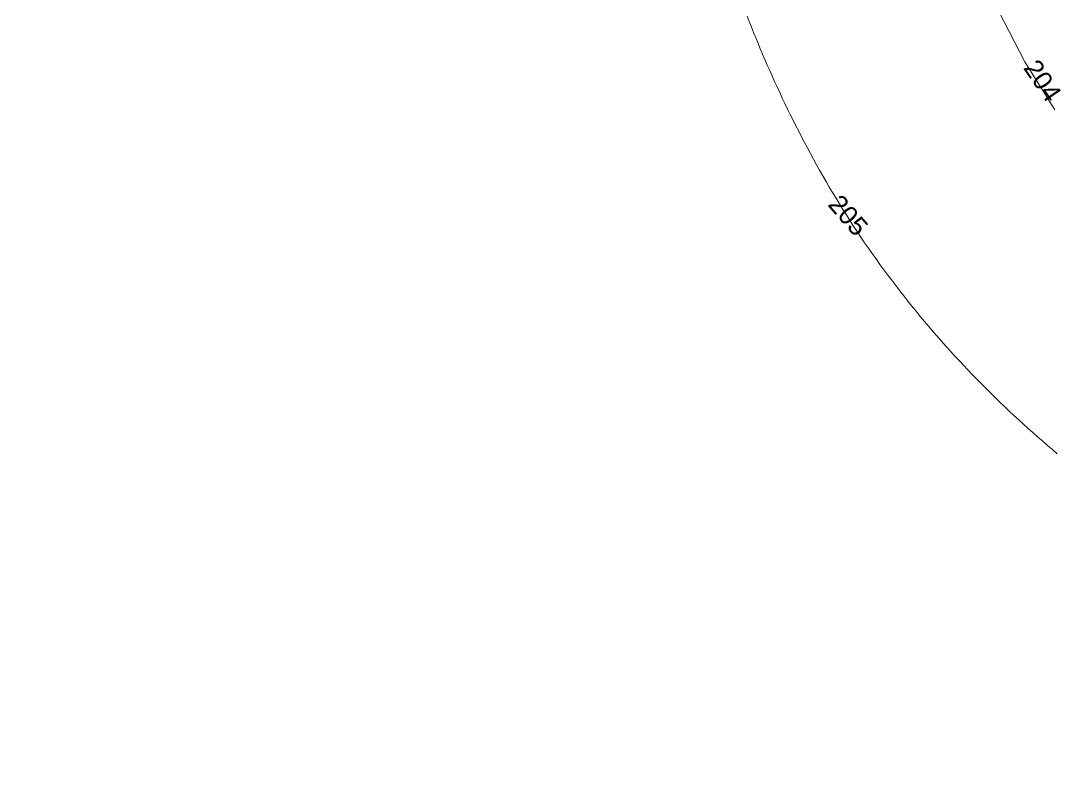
# Model space of a CAD drawing. Header units: millimetres. Extents: x -2123 to 34701, y -1286 to 835.
# Drawn here: x 1463.6 to 1657.2, y -204 to -62.8 of the extents above; entities that cross this region are included whole.
import ezdxf

# ---------------------------------------------------------------- set-up
doc = ezdxf.new("R2010")
doc.units = ezdxf.units.MM
doc.layers.add('1 Відмітки', color=7, linetype='Continuous', lineweight=25)
doc.layers.add('Горизонталі', color=7, linetype='Continuous', lineweight=18)
doc.layers.add('Озелення', color=7, linetype='Continuous', lineweight=15, true_color=0x2bad00)
doc.styles.get("Standard").update_dxf_attribs({"font": 'arial.ttf'})

msp = doc.modelspace()

# ---------------------------------------------------------------- hatches: boundary and pattern name
at = {"layer": 'Озелення', "lineweight": 20}
h = msp.add_hatch(dxfattribs=at)
h.set_pattern_fill('GRASS', color=0, scale=0.1)
h.paths.add_polyline_path([(1595.841, 42.076), (1581.276, 42.092), (1581.035, 40.819), (1580.766, 39.29), (1580.515, 37.744), (1580.418, 37.093), (1598.835, 37.072), (1598.837, 39.072, 0.4142136)])
h.paths.add_polyline_path([(1581.276, 42.092), (1579.535, 42.094), (1579.529, 37.094), (1580.418, 37.093), (1580.515, 37.744), (1580.766, 39.29), (1581.035, 40.819)])
h.paths.add_polyline_path([(1624.83, 21.03), (1625.028, 22.043), (1579.512, 22.094), (1579.506, 17.094), (1624.745, 17.043)])
h.paths.add_polyline_path([(1649.878, 19.436, -0.4145469), (1652.386, 21.94), (1640.351, 21.965), (1639.374, 20.483, -0.2521436), (1639.644, 19.982, -1), (1638.444, 19.982, -0.5972608), (1639.374, 20.483), (1640.391, 22.025), (1625.028, 22.043), (1624.83, 21.03), (1624.745, 17.043), (1651.751, 17.012, -0.3413729)])
h.paths.add_polyline_path([(1660.449, 22.002), (1640.391, 22.025), (1640.351, 21.965), (1652.386, 21.94, 0.4145469), (1649.878, 19.436, 0.3413729), (1651.751, 17.012), (1660.625, 17.002, -0.2963597), (1660.476, 17.23)])
h.paths.add_polyline_path([(1663.815, 19.999), (1663.818, 21.999), (1660.949, 22.002), (1660.962, 19.608, -1.0028232), (1661.962, 19.61, -0.9971848), (1660.962, 19.608), (1660.976, 17.233, -0.2999659), (1660.826, 17.002, 0.4128913)])
h.paths.add_polyline_path([(1801.302, -172.339, 0.4142136), (1798.076, -169.584), (1800.571, -201.333), (1801.096, -201.421), (1802.042, -201.58), (1802.988, -201.736), (1803.62, -201.84)])
h.paths.add_polyline_path([(1777.389, -171.378), (1777.153, -171.397, 0.4142136), (1774.397, -174.623), (1776.131, -196.693), (1776.357, -196.742), (1777.313, -196.944), (1778.269, -197.144), (1779.225, -197.342), (1779.238, -197.344)])
h.paths.add_polyline_path([(1779.238, -197.345), (1778.269, -197.144), (1777.313, -196.944), (1776.357, -196.742), (1776.131, -196.693), (1776.704, -203.98), (1779.694, -203.745)])
h.paths.add_polyline_path([(1994.689, 21.692), (1940.412, 21.754), (1940.41, 19.754, 0.4142136), (1943.406, 16.751), (1994.684, 16.692)])
h.paths.add_polyline_path([(1994.712, 41.692), (1907.341, 41.792), (1903.632, 41.004), (1898.312, 40.062), (1892.865, 39.018), (1890.065, 38.369), (1887.198, 37.588), (1884.807, 36.817), (1994.706, 36.692)])

# ---------------------------------------------------------------- linework, layer by layer
at = {"layer": 'Горизонталі'}
msp.add_lwpolyline([(1657.457, -79.557), (1651.865, -70.539), (1646.963, -61.137), (1642.638, -51.406), (1638.772, -41.402), (1635.25, -31.181), (1631.956, -20.797), (1628.805, -10.309), (1626.139, 0.212), (1624.609, 10.685), (1624.83, 21.03), (1626.824, 31.231), (1630.191, 41.317), (1634.523, 51.317), (1639.411, 61.259), (1644.447, 71.172), (1649.236, 81.085), (1653.685, 90.981), (1657.987, 100.805)], dxfattribs=at)
at = {"layer": 'Горизонталі', "elevation": 205}
msp.add_lwpolyline([(1657.931, -144.052), (1657.012, -143.276), (1656.098, -142.495), (1655.187, -141.708), (1654.281, -140.915), (1653.378, -140.117), (1652.48, -139.312), (1651.585, -138.503), (1650.695, -137.687), (1649.809, -136.866), (1648.927, -136.039), (1648.049, -135.206), (1647.176, -134.368), (1646.307, -133.524), (1645.442, -132.674), (1644.582, -131.818), (1643.727, -130.957), (1642.875, -130.089), (1642.029, -129.216), (1641.187, -128.337), (1640.35, -127.453), (1639.518, -126.562), (1638.69, -125.666), (1637.868, -124.764), (1637.05, -123.856), (1636.237, -122.942), (1635.43, -122.023), (1634.627, -121.097), (1633.83, -120.166), (1633.038, -119.229), (1632.251, -118.286), (1631.469, -117.337), (1630.693, -116.382), (1629.923, -115.422), (1629.157, -114.455), (1628.398, -113.482), (1627.644, -112.504), (1626.895, -111.52), (1626.153, -110.529), (1625.416, -109.533), (1624.685, -108.531), (1623.961, -107.522), (1623.242, -106.508), (1622.529, -105.488), (1621.823, -104.462), (1621.123, -103.43), (1620.429, -102.392), (1619.743, -101.349), (1619.066, -100.305), (1618.398, -99.26), (1617.74, -98.215), (1617.091, -97.169), (1616.452, -96.122), (1615.821, -95.075), (1615.2, -94.028), (1614.588, -92.981), (1613.984, -91.934), (1613.389, -90.887), (1612.803, -89.84), (1612.225, -88.794), (1611.655, -87.748), (1611.094, -86.703), (1610.541, -85.658), (1609.996, -84.614), (1609.458, -83.571), (1608.929, -82.529), (1608.407, -81.488), (1607.892, -80.448), (1607.385, -79.409), (1606.885, -78.371), (1606.393, -77.335), (1605.907, -76.3), (1605.428, -75.267), (1604.956, -74.235), (1604.491, -73.205), (1604.033, -72.176), (1603.58, -71.15), (1603.134, -70.125), (1602.695, -69.102), (1602.261, -68.081), (1601.833, -67.063), (1601.411, -66.046), (1600.995, -65.031), (1600.584, -64.018), (1600.179, -63.008), (1599.779, -61.999)], dxfattribs=at)

# ---------------------------------------------------------------- texts
at = {"layer": '1 Відмітки', "color": 0, "char_height": 3.5, "attachment_point": 1}
for s, insert, rotation in [('204', (1654.338, -69.715), 304.41853), ('205', (1617.406, -95.098), 310.9386)]:
    msp.add_mtext_dynamic_manual_height_columns(s, width=7.02543, gutter_width=12.5, heights=[0], dxfattribs=dict(at, insert=insert, rotation=rotation))

doc.saveas('drawing.dxf')
